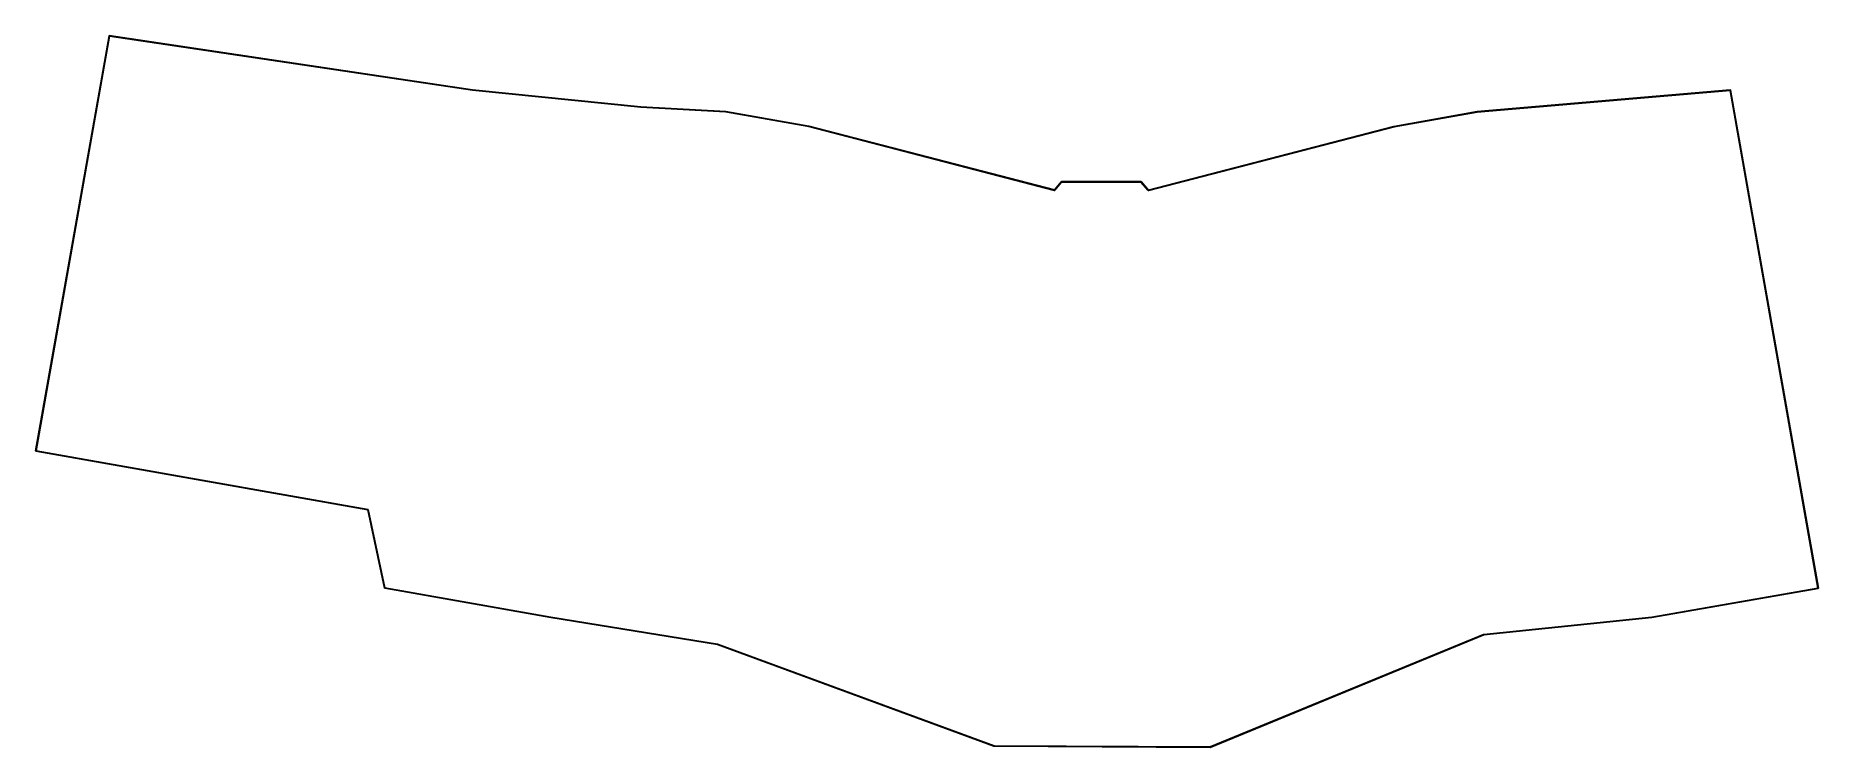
# Model space of a CAD drawing. Extents: x -74 to 329, y -181 to -20.
import ezdxf

# ---------------------------------------------------------------- set-up
doc = ezdxf.new("R2010")
doc.units = 0
doc.layers.add('BLACK', color=7, linetype='CONTINUOUS')

msp = doc.modelspace()

# ---------------------------------------------------------------- linework, layer by layer
at = {"layer": 'BLACK', "linetype": 'CONTINUOUS'}
for p, q in [((-73.5092, -113.811), (-56.9392, -20.0213)), ((-56.8492, -20.0866), (-73.4021, -113.779)), ((-56.9392, -20.0213), (-56.9293, -20.0057)), ((-56.9293, -20.0057), (-56.9198, -19.9898)), ((-56.9198, -19.9898), (-56.9191, -19.9896)), ((-56.9191, -19.9896), (-56.9187, -19.989)), ((-56.9187, -19.989), (-56.9006, -19.985)), ((-56.9006, -19.985), (-56.8826, -19.9805)), ((-56.8826, -19.9805), (25.1662, -32.2004)), ((25.1526, -32.2995), (-56.8492, -20.0866)), ((25.1662, -32.2004), (63.1739, -36.0401)), ((25.1539, -32.2991), (25.1526, -32.2995)), ((25.155, -32.2997), (25.1539, -32.2991)), ((63.165, -36.1397), (25.155, -32.2997)), ((63.1661, -36.1394), (63.165, -36.1397)), ((63.1672, -36.1399), (63.1661, -36.1394)), ((82.3243, -37.2098), (63.1672, -36.1399)), ((63.1739, -36.0401), (82.3328, -37.1101)), ((252.026, -37.1602), (309.196, -32.2502)), ((309.159, -32.3537), (252.037, -37.2596)), ((328.992, -144.819), (309.159, -32.3537)), ((309.196, -32.2502), (309.212, -32.2553)), ((309.212, -32.2553), (309.229, -32.259)), ((309.229, -32.259), (309.23, -32.261)), ((309.23, -32.261), (309.232, -32.2617)), ((309.232, -32.2617), (309.24, -32.2769)), ((309.24, -32.2769), (309.249, -32.2913)), ((309.249, -32.2913), (329.099, -144.851)), ((101.099, -40.5089), (82.3243, -37.2098)), ((82.3328, -37.1101), (82.3356, -37.1114)), ((82.3356, -37.1114), (82.3387, -37.1108)), ((82.3387, -37.1108), (101.119, -40.4108)), ((233.251, -40.4908), (252.021, -37.1608)), ((252.037, -37.2596), (233.271, -40.5889)), ((252.021, -37.1608), (252.024, -37.1613)), ((252.024, -37.1613), (252.026, -37.1602)), ((156.607, -54.9484), (101.099, -40.5089)), ((101.119, -40.4108), (101.12, -40.4119)), ((101.12, -40.4119), (101.123, -40.4116)), ((101.123, -40.4116), (156.602, -54.8436)), ((233.271, -40.5889), (177.793, -54.9784)), ((177.798, -54.8738), (233.247, -40.4916)), ((233.247, -40.4916), (233.25, -40.4919)), ((233.25, -40.4919), (233.251, -40.4908)), ((156.602, -54.8436), (158.121, -52.9883)), ((156.616, -54.9471), (156.607, -54.9484)), ((156.625, -54.9498), (156.616, -54.9471)), ((156.635, -54.9446), (156.625, -54.9498)), ((156.645, -54.9431), (156.635, -54.9446)), ((156.651, -54.9359), (156.645, -54.9431)), ((156.659, -54.9317), (156.651, -54.9359)), ((158.184, -53.07), (156.659, -54.9317)), ((158.121, -52.9883), (158.124, -52.9871)), ((158.124, -52.9871), (158.125, -52.9847)), ((158.125, -52.9847), (158.14, -52.9782)), ((158.14, -52.9782), (158.155, -52.9702)), ((158.155, -52.9702), (158.158, -52.971)), ((158.158, -52.971), (158.16, -52.97)), ((158.16, -52.97), (176.13, -52.96)), ((176.107, -53.06), (158.184, -53.07)), ((177.742, -54.9626), (176.107, -53.06)), ((176.13, -52.96), (176.132, -52.9608)), ((176.132, -52.9608), (176.134, -52.9601)), ((176.134, -52.9601), (176.149, -52.968)), ((176.149, -52.968), (176.165, -52.9746)), ((176.165, -52.9746), (176.166, -52.9765)), ((176.166, -52.9765), (176.168, -52.9774)), ((176.168, -52.9774), (177.798, -54.8738)), ((177.75, -54.9664), (177.742, -54.9626)), ((177.755, -54.9731), (177.75, -54.9664)), ((177.766, -54.9747), (177.755, -54.9731)), ((177.776, -54.9799), (177.766, -54.9747)), ((177.784, -54.9772), (177.776, -54.9799)), ((177.793, -54.9784), (177.784, -54.9772)), ((-73.5054, -113.829), (-73.5092, -113.811)), ((-73.5092, -113.811), (-73.5092, -113.811)), ((-73.5092, -113.811), (-73.5092, -113.811)), ((-73.5092, -113.811), (-73.5092, -113.811)), ((-73.501, -113.849), (-73.5054, -113.829)), ((-73.4847, -113.859), (-73.501, -113.849)), ((-73.501, -113.849), (-73.501, -113.849)), ((-73.501, -113.849), (-73.501, -113.849)), ((-73.4687, -113.869), (-73.4847, -113.859)), ((1.52809, -127.133), (-73.4687, -113.869)), ((-73.4021, -113.779), (1.57871, -127.041)), ((5.28109, -144.82), (1.52809, -127.133)), ((1.57871, -127.041), (1.58727, -127.046)), ((1.58727, -127.046), (1.59725, -127.048)), ((1.59725, -127.048), (1.60276, -127.056)), ((1.60276, -127.056), (1.61097, -127.061)), ((1.61097, -127.061), (1.61316, -127.071)), ((1.61316, -127.071), (1.61891, -127.08)), ((1.61891, -127.08), (5.37191, -144.767)), ((5.28684, -144.829), (5.28109, -144.82)), ((5.28904, -144.839), (5.28684, -144.829)), ((5.29725, -144.844), (5.28904, -144.839)), ((5.30275, -144.852), (5.29725, -144.844)), ((5.31274, -144.854), (5.30275, -144.852)), ((5.32131, -144.859), (5.31274, -144.854)), ((42.8313, -151.479), (5.32131, -144.859)), ((5.37191, -144.767), (42.8483, -151.381)), ((291.513, -151.41), (328.992, -144.819)), ((329.059, -144.909), (291.529, -151.509)), ((329.076, -144.898), (329.059, -144.909)), ((329.059, -144.909), (329.059, -144.909)), ((329.059, -144.909), (329.059, -144.909)), ((329.091, -144.889), (329.076, -144.898)), ((329.095, -144.87), (329.091, -144.889)), ((329.091, -144.889), (329.091, -144.889)), ((329.091, -144.889), (329.091, -144.889)), ((329.099, -144.851), (329.095, -144.87)), ((329.099, -144.851), (329.099, -144.851)), ((329.099, -144.851), (329.099, -144.851)), ((42.8317, -151.479), (42.8313, -151.479)), ((42.832, -151.479), (42.8317, -151.479)), ((80.4872, -157.589), (42.832, -151.479)), ((42.8483, -151.381), (80.508, -157.491)), ((253.515, -155.3), (291.513, -151.41)), ((291.525, -151.51), (253.532, -155.399)), ((291.527, -151.509), (291.525, -151.51)), ((291.529, -151.509), (291.527, -151.509)), ((191.71, -180.73), (253.501, -155.304)), ((253.532, -155.399), (191.739, -180.826)), ((253.501, -155.304), (253.508, -155.304)), ((253.508, -155.304), (253.515, -155.3)), ((142.913, -180.577), (80.4872, -157.589)), ((80.508, -157.491), (80.5123, -157.493)), ((80.5123, -157.493), (80.5173, -157.493)), ((80.5173, -157.493), (142.939, -180.48)), ((142.922, -180.577), (142.913, -180.577)), ((142.93, -180.58), (142.922, -180.577)), ((191.72, -180.83), (142.93, -180.58)), ((142.939, -180.48), (191.71, -180.73)), ((191.729, -180.826), (191.72, -180.83)), ((191.739, -180.826), (191.729, -180.826))]:
    msp.add_line(p, q, dxfattribs=at)

doc.saveas('drawing.dxf')
